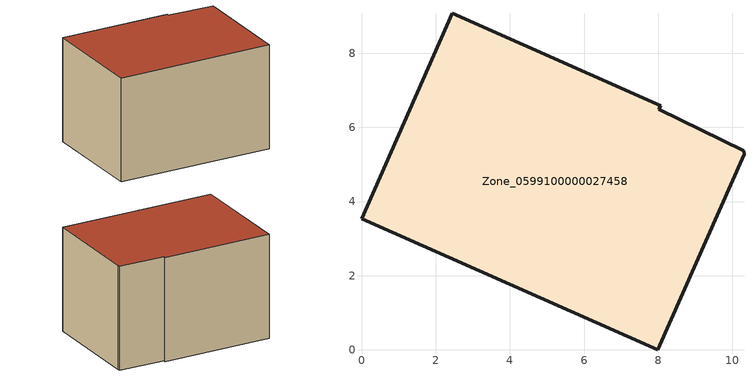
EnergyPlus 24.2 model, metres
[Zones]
Zone_0599100000027458
 floor ground (C_G): 0,3.54 2.44,9.08 8.07,6.58 8.01,6.49 10.3,5.37 10.31,5.28 7.98,0 z0
 wall outside (C_F): 7.98,0 10.31,5.28 10.3,5.37 8.01,6.49 8.07,6.58 2.44,9.08 0,3.54 7.98,0 z0:5.81
 roof outside (C_R): 2.44,9.08 0,3.54 7.98,0 10.31,5.28 10.3,5.37 8.01,6.49 8.07,6.58 z5.81
[BUILDING]
Pand.0599100000027458: North Axis=0; Terrain=City; Loads Convergence Tolerance Value=0.04; Temperature Convergence Tolerance Value=0.4; Solar Distribution=FullExterior; Maximum Number of Warmup Days=25; Minimum Number of Warmup Days=1
[Site:Location]
Rotterdam.The.Hague.AP_ZH_NLD Design_Conditions: Latitude=51.96; Longitude=4.45; Time Zone=1; Elevation=-4.5
[SITE:GROUNDTEMPERATURE:BUILDINGSURFACE]
18, 18, 18, 18, 18, 18, 18, 18, 18, 18, 18, 18
[MATERIAL] Thermal Absorptance=0.9; Solar Absorptance=0.7; Visible Absorptance=0.7
Name | Roughness | Thickness | Conductivity | Density | Specific Heat
G.TC.1946-1964 | MediumSmooth | 0.15 | 1 | 540 | 1210
F.TC.1946-1964 | Rough | 0.3 | 0.857143 | 1920 | 840
R.TC.1946-1964 | MediumRough | 0.2 | 0.235294 | 1500 | 1000
[CONSTRUCTION]
C_G: G.TC.1946-1964
C_F: F.TC.1946-1964
C_R: R.TC.1946-1964
[ZONE]
Zone_0599100000027458: Type=1; Multiplier=1; Ceiling Height=Autocalculate; Volume=Autocalculate; Floor Area=autocalculate; Part of Total Floor Area=Yes
[ZONEINFILTRATION:DESIGNFLOWRATE]
Infil_Zone_0599100000027458: Zone or ZoneList or Space or SpaceList=Zone_0599100000027458; Schedule=AlwaysOn; Design Flow Rate Calculation Method=Flow/Area; Flow Rate per Floor Area=0.003; Constant Term Coefficient=1; Temperature Term Coefficient=0; Velocity Term Coefficient=0; Velocity Squared Term Coefficient=0
[HVACTEMPLATE:ZONE:IDEALLOADSAIRSYSTEM]
Zone_0599100000027458: Maximum Heating Supply Air Temperature=50; Minimum Cooling Supply Air Temperature=13; Maximum Heating Supply Air Humidity Ratio=0.0156; Minimum Cooling Supply Air Humidity Ratio=0.0077; Heating Limit=NoLimit; Cooling Limit=NoLimit; Dehumidification Control Type=ConstantSensibleHeatRatio; Cooling Sensible Heat Ratio=0.7; Dehumidification Setpoint=60; Humidification Control Type=None; Humidification Setpoint=30; Outdoor Air Method=None; Outdoor Air Flow Rate per Person=0.00944; Outdoor Air Flow Rate per Zone Floor Area=0; Outdoor Air Flow Rate per Zone=0; Demand Controlled Ventilation Type=None; Outdoor Air Economizer Type=NoEconomizer; Heat Recovery Type=None; Sensible Heat Recovery Effectiveness=0.7; Latent Heat Recovery Effectiveness=0.65
[ZONECONTROL:THERMOSTAT]
ThermostatControl_Zone_0599100000027458: Zone or ZoneList=Zone_0599100000027458; Control Type Schedule=DualSetpointControlType; Control 1=Thermostat_Zone_0599100000027458; Temperature Difference Between Cutout And Setpoint=0
[THERMOSTATSETPOINT:DUALSETPOINT]
Thermostat_Zone_0599100000027458: Heating Setpoint Temperature Schedule=HeatingSetpoint_Zone_0599100000027458; Cooling Setpoint Temperature Schedule=CoolingSetpoint_Zone_0599100000027458
[SCHEDULE:COMPACT]
HeatingSetpoint_Zone_0599100000027458: Through: 12/31, For: AllDays, Until: 24:00, 21
CoolingSetpoint_Zone_0599100000027458: Through: 12/31, For: AllDays, Until: 24:00, 24
DualSetpointControlType: Through: 12/31, For: AllDays, Until: 24:00, 4
AlwaysOn: Through: 12/31, For: AllDays, Until: 24:00, 1
